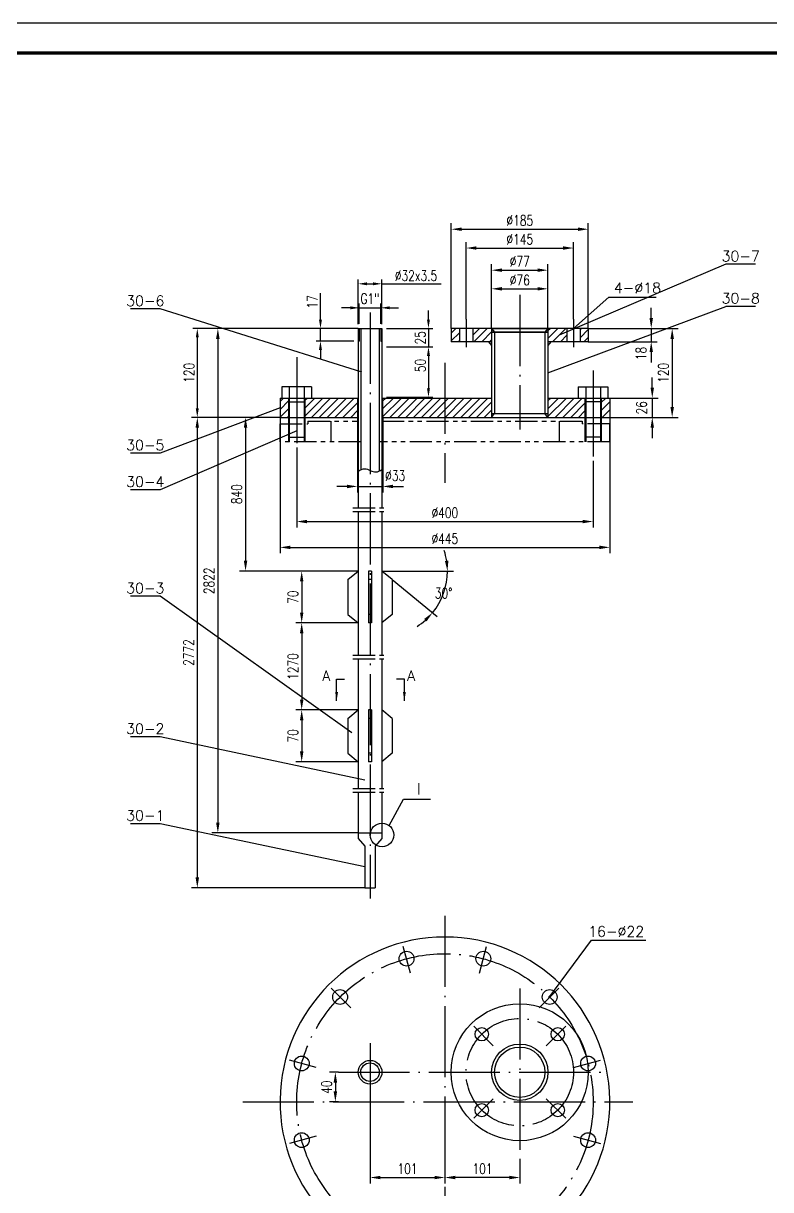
# Model space of a CAD drawing. Extents: x 1512 to 4800, y -77 to 764.
# Drawn here: x 2981.4 to 3233.5, y 123.8 to 517.5 of the extents above; entities that cross this region are included whole.
import ezdxf
from ezdxf.enums import TextEntityAlignment as Align

# ---------------------------------------------------------------- set-up
doc = ezdxf.new("R2010")
doc.units = 0
doc.header["$MEASUREMENT"] = 0
doc.linetypes.add('ACAD_ISO04W100', pattern=[30.5, 24, -3, 0.5, -3])
doc.linetypes.add('PHANTOMX2', pattern=[5, 2.5, -0.5, 0.5, -0.5, 0.5, -0.5])
doc.layers.get('0').update_dxf_attribs({"linetype": 'CONTINUOUS'})
doc.layers.get('DEFPOINTS').update_dxf_attribs({"linetype": 'CONTINUOUS'})
for name, color, linetype in [('1', 1, 'CONTINUOUS'), ('2', 2, 'ACAD_ISO04W100'), ('4', 6, 'PHANTOMX2')]:
    doc.layers.add(name, color=color, linetype=linetype)
doc.styles.add('ACANSTS', font='romans.shx', dxfattribs={"height": 1, "bigfont": 'gbcbig.shx'})
doc.styles.add('HZ5', font='romans.shx', dxfattribs={"width": 0.75, "bigfont": 'hz5.shx'})
doc.dimstyles.get("Standard").update_dxf_attribs({"dimtxt": 3.5, "dimasz": 3, "dimexe": 2, "dimexo": 0, "dimgap": 1, "dimtad": 1, "dimdec": 0, "dimlfac": 20, "dimzin": 0, "dimdsep": 46, "dimtxsty": 'HZ5', "dimcen": 1, "dimadec": 0, "dimazin": 0, "dimtfac": 1, "dimtdec": 0, "dimtmove": 2, "dimatfit": 3, "dimfxl": 0, "dimtolj": 1, "dimtzin": 0, "dimarcsym": 0})
doc.dimstyles.new('STANDARD$0', dxfattribs={"dimtxt": 3.5, "dimasz": 3.5, "dimexe": 2, "dimexo": 0, "dimgap": 1.2, "dimtad": 1, "dimdec": 4, "dimzin": 0, "dimdsep": 46, "dimtxsty": 'HZ5', "dimcen": 0.09, "dimadec": 0, "dimazin": 0, "dimtfac": 0.857143, "dimtdec": 4, "dimtofl": 0, "dimtmove": 2, "dimatfit": 3, "dimfxl": 0, "dimtolj": 1, "dimtzin": 0, "dimarcsym": 0})
doc.dimstyles.new('STANDARD$2', dxfattribs={"dimscale": 0, "dimtxt": 3.5, "dimasz": 3.5, "dimexe": 2, "dimexo": 0, "dimgap": 1.2, "dimtad": 1, "dimtih": 1, "dimtoh": 1, "dimdec": 4, "dimzin": 0, "dimdsep": 46, "dimtxsty": 'HZ5', "dimcen": 0, "dimadec": 4, "dimazin": 0, "dimtfac": 0.857143, "dimtdec": 4, "dimtofl": 0, "dimtmove": 2, "dimatfit": 3, "dimfxl": 0, "dimtolj": 1, "dimtzin": 0, "dimarcsym": 0})

# ---------------------------------------------------------------- blocks, each defined once
blk = doc.blocks.new('*D152')
at = {"color": 0, "linetype": 'ByBlock', "ltscale": 5}
for p, q in [((3067.98, 384.48), (3054.35, 384.48)), ((3056.35, 380.98), (3056.35, 336.09)), ((3094.36, 332.59), (3054.35, 332.59))]:
    blk.add_line(p, q, dxfattribs=at)
for points in [[(3055.77, 380.98), (3056.93, 380.98), (3056.35, 384.48)], [(3055.77, 336.09), (3056.93, 336.09), (3056.35, 332.59)]]:
    blk.add_solid(points, dxfattribs=at)
at = {"layer": 'DEFPOINTS', "color": 0, "linetype": 'ByBlock', "ltscale": 5}
for p in [(3067.98, 384.48), (3056.35, 332.59), (3094.36, 332.59)]:
    blk.add_point(p, dxfattribs=at)
at = {"color": 0, "linetype": 'ByBlock', "ltscale": 5, "insert": (3053.4, 358.54), "char_height": 3.5, "attachment_point": 5, "rotation": 90, "style": 'HZ5'}
blk.add_mtext('\\A1;840', dxfattribs=at)
blk = doc.blocks.new('*D335')
at = {"color": 0, "linetype": 'ByBlock', "ltscale": 5}
for p, q in [((3094.36, 414.48), (3045.01, 414.48)), ((3047.01, 410.98), (3047.01, 247.71)), ((3094.36, 244.21), (3045.01, 244.21))]:
    blk.add_line(p, q, dxfattribs=at)
for points in [[(3046.42, 410.98), (3047.59, 410.98), (3047.01, 414.48)], [(3046.42, 247.71), (3047.59, 247.71), (3047.01, 244.21)]]:
    blk.add_solid(points, dxfattribs=at)
at = {"layer": 'DEFPOINTS', "color": 0, "linetype": 'ByBlock', "ltscale": 5}
for p in [(3094.36, 414.48), (3047.01, 244.21), (3094.36, 244.21)]:
    blk.add_point(p, dxfattribs=at)
at = {"color": 0, "linetype": 'ByBlock', "ltscale": 5, "insert": (3044.06, 329.34), "char_height": 3.5, "attachment_point": 5, "rotation": 90, "style": 'HZ5'}
blk.add_mtext('\\A1;2822', dxfattribs=at)
blk = doc.blocks.new('*D334')
at = {"color": 0, "linetype": 'ByBlock', "ltscale": 5}
for p, q in [((3067.98, 384.48), (3038.08, 384.48)), ((3040.08, 380.98), (3040.08, 229.21)), ((3096.61, 225.71), (3038.08, 225.71))]:
    blk.add_line(p, q, dxfattribs=at)
for points in [[(3039.49, 380.98), (3040.66, 380.98), (3040.08, 384.48)], [(3039.49, 229.21), (3040.66, 229.21), (3040.08, 225.71)]]:
    blk.add_solid(points, dxfattribs=at)
at = {"layer": 'DEFPOINTS', "color": 0, "linetype": 'ByBlock', "ltscale": 5}
for p in [(3067.98, 384.48), (3040.08, 225.71), (3096.61, 225.71)]:
    blk.add_point(p, dxfattribs=at)
at = {"color": 0, "linetype": 'ByBlock', "ltscale": 5, "insert": (3037.13, 305.09), "char_height": 3.5, "attachment_point": 5, "rotation": 90, "style": 'HZ5'}
blk.add_mtext('\\A1;2772', dxfattribs=at)
blk = doc.blocks.new('*D67')
at = {"color": 0, "linetype": 'ByBlock', "ltscale": 5}
for p, q in [((3449.67, 384.48), (3449.67, 338.59)), ((3560.92, 384.48), (3560.92, 338.59)), ((3453.17, 340.59), (3557.42, 340.59))]:
    blk.add_line(p, q, dxfattribs=at)
for points in [[(3453.17, 341.18), (3453.17, 340.01), (3449.67, 340.59)], [(3557.42, 341.18), (3557.42, 340.01), (3560.92, 340.59)]]:
    blk.add_solid(points, dxfattribs=at)
at = {"layer": 'DEFPOINTS', "color": 0, "linetype": 'ByBlock', "ltscale": 5}
for p in [(3449.67, 384.48), (3560.92, 384.48), (3560.92, 340.59)]:
    blk.add_point(p, dxfattribs=at)
at = {"color": 0, "linetype": 'ByBlock', "ltscale": 5, "insert": (3505.29, 343.54), "char_height": 3.5, "attachment_point": 5, "style": 'HZ5'}
blk.add_mtext('\\A1;∅445', dxfattribs=at)
blk = doc.blocks.new('*D70')
at = {"color": 0, "linetype": 'ByBlock', "ltscale": 5}
for p, q in [((3469.35, 163.45), (3466.33, 163.45)), ((3468.33, 159.95), (3468.33, 156.95)), ((3469.35, 153.45), (3466.33, 153.45))]:
    blk.add_line(p, q, dxfattribs=at)
for points in [[(3467.75, 159.95), (3468.92, 159.95), (3468.33, 163.45)], [(3467.75, 156.95), (3468.92, 156.95), (3468.33, 153.45)]]:
    blk.add_solid(points, dxfattribs=at)
at = {"layer": 'DEFPOINTS', "color": 0, "linetype": 'ByBlock', "ltscale": 5}
for p in [(3469.35, 163.45), (3468.33, 153.45), (3469.35, 153.45)]:
    blk.add_point(p, dxfattribs=at)
at = {"color": 0, "linetype": 'ByBlock', "ltscale": 5, "insert": (3465.38, 158.45), "char_height": 3.5, "attachment_point": 5, "rotation": 90, "style": 'HZ5'}
blk.add_mtext('\\A1;40', dxfattribs=at)
blk = doc.blocks.new('*D71')
at = {"color": 0, "linetype": 'ByBlock', "ltscale": 5}
for p, q in [((3480.04, 155.61), (3480.04, 125.9)), ((3505.29, 144.3), (3505.29, 125.9)), ((3483.54, 127.9), (3501.79, 127.9))]:
    blk.add_line(p, q, dxfattribs=at)
for points in [[(3483.54, 128.48), (3483.54, 127.31), (3480.04, 127.9)], [(3501.79, 128.48), (3501.79, 127.31), (3505.29, 127.9)]]:
    blk.add_solid(points, dxfattribs=at)
at = {"layer": 'DEFPOINTS', "color": 0, "linetype": 'ByBlock', "ltscale": 5}
for p in [(3480.04, 155.61), (3505.29, 144.3), (3505.29, 127.9)]:
    blk.add_point(p, dxfattribs=at)
at = {"color": 0, "linetype": 'ByBlock', "ltscale": 5, "insert": (3492.67, 130.85), "char_height": 3.5, "attachment_point": 5, "style": 'HZ5'}
blk.add_mtext('\\A1;101', dxfattribs=at)
blk = doc.blocks.new('*D72')
at = {"color": 0, "linetype": 'ByBlock', "ltscale": 5}
for p, q in [((3505.29, 138.56), (3505.29, 125.9)), ((3530.54, 133.99), (3530.54, 125.9)), ((3527.04, 127.9), (3508.79, 127.9))]:
    blk.add_line(p, q, dxfattribs=at)
for points in [[(3508.79, 128.48), (3508.79, 127.31), (3505.29, 127.9)], [(3527.04, 128.48), (3527.04, 127.31), (3530.54, 127.9)]]:
    blk.add_solid(points, dxfattribs=at)
at = {"layer": 'DEFPOINTS', "color": 0, "linetype": 'ByBlock', "ltscale": 5}
for p in [(3505.29, 138.56), (3530.54, 133.99), (3505.29, 127.9)]:
    blk.add_point(p, dxfattribs=at)
at = {"color": 0, "linetype": 'ByBlock', "ltscale": 5, "insert": (3517.92, 130.85), "char_height": 3.5, "attachment_point": 5, "style": 'HZ5'}
blk.add_mtext('\\A1;101', dxfattribs=at)
blk = doc.blocks.new('*D151')
at = {"color": 0, "linetype": 'ByBlock', "ltscale": 5}
for p, q in [((3094.36, 332.59), (3073.29, 332.59)), ((3075.29, 329.09), (3075.29, 318.59)), ((3094.36, 315.09), (3073.29, 315.09))]:
    blk.add_line(p, q, dxfattribs=at)
for points in [[(3074.71, 329.09), (3075.88, 329.09), (3075.29, 332.59)], [(3074.71, 318.59), (3075.88, 318.59), (3075.29, 315.09)]]:
    blk.add_solid(points, dxfattribs=at)
at = {"layer": 'DEFPOINTS', "color": 0, "linetype": 'ByBlock', "ltscale": 5}
for p in [(3094.36, 332.59), (3075.29, 315.09), (3094.36, 315.09)]:
    blk.add_point(p, dxfattribs=at)
at = {"color": 0, "linetype": 'ByBlock', "ltscale": 5, "insert": (3072.34, 323.84), "char_height": 3.5, "attachment_point": 5, "rotation": 90, "style": 'HZ5'}
blk.add_mtext('\\A1;70', dxfattribs=at)
blk = doc.blocks.new('*D150')
at = {"color": 0, "linetype": 'ByBlock', "ltscale": 5}
for p, q in [((3094.36, 315.09), (3073.29, 315.09)), ((3075.29, 311.59), (3075.29, 289.22)), ((3094.36, 285.72), (3073.29, 285.72))]:
    blk.add_line(p, q, dxfattribs=at)
for points in [[(3074.71, 311.59), (3075.88, 311.59), (3075.29, 315.09)], [(3074.71, 289.22), (3075.88, 289.22), (3075.29, 285.72)]]:
    blk.add_solid(points, dxfattribs=at)
at = {"layer": 'DEFPOINTS', "color": 0, "linetype": 'ByBlock', "ltscale": 5}
for p in [(3094.36, 315.09), (3075.29, 285.72), (3094.36, 285.72)]:
    blk.add_point(p, dxfattribs=at)
at = {"color": 0, "linetype": 'ByBlock', "ltscale": 5, "insert": (3072.34, 300.41), "char_height": 3.5, "attachment_point": 5, "rotation": 90, "style": 'HZ5'}
blk.add_mtext('\\A1;1270', dxfattribs=at)
blk = doc.blocks.new('*D149')
at = {"color": 0, "linetype": 'ByBlock', "ltscale": 5}
for p, q in [((3094.36, 285.72), (3073.29, 285.72)), ((3075.29, 282.22), (3075.29, 271.72)), ((3094.36, 268.22), (3073.29, 268.22))]:
    blk.add_line(p, q, dxfattribs=at)
for points in [[(3074.71, 282.22), (3075.88, 282.22), (3075.29, 285.72)], [(3074.71, 271.72), (3075.88, 271.72), (3075.29, 268.22)]]:
    blk.add_solid(points, dxfattribs=at)
at = {"layer": 'DEFPOINTS', "color": 0, "linetype": 'ByBlock', "ltscale": 5}
for p in [(3094.36, 285.72), (3075.29, 268.22), (3094.36, 268.22)]:
    blk.add_point(p, dxfattribs=at)
at = {"color": 0, "linetype": 'ByBlock', "ltscale": 5, "insert": (3072.34, 276.97), "char_height": 3.5, "attachment_point": 5, "rotation": 90, "style": 'HZ5'}
blk.add_mtext('\\A1;70', dxfattribs=at)
blk = doc.blocks.new('*D153')
at = {"color": 0, "linetype": 'ByBlock', "ltscale": 5}
for p, q in [((3114.31, 332.59), (3126.47, 332.59)), ((3105.86, 329.71), (3120.99, 317.28))]:
    blk.add_line(p, q, dxfattribs=at)
for start, end in [(9.0771, 18.1541), (320.5993, 360), (302.4452, 311.5223)]:
    blk.add_arc((3102.36, 332.59), 22.12, start, end, dxfattribs=at)
for points in [[(3124.78, 336.12), (3123.61, 336.03), (3124.47, 332.59)], [(3116.6, 316.43), (3117.44, 315.63), (3119.45, 318.55)]]:
    blk.add_solid(points, dxfattribs=at)
at = {"layer": 'DEFPOINTS', "color": 0, "linetype": 'ByBlock', "ltscale": 5}
for p in [(3102.36, 332.59), (3102.36, 332.59), (3114.31, 332.59), (3105.86, 329.71), (3122.19, 322.8)]:
    blk.add_point(p, dxfattribs=at)
at = {"color": 0, "linetype": 'ByBlock', "ltscale": 5, "insert": (3123.18, 325.13), "char_height": 3.5, "attachment_point": 5, "style": 'HZ5'}
blk.add_mtext('\\A1;30°', dxfattribs=at)
blk = doc.blocks.new('*D58')
at = {"color": 0, "linetype": 'ByBlock', "ltscale": 5}
for p, q in [((3474.54, 414.48), (3420.26, 414.48)), ((3421.76, 411.48), (3421.76, 387.48)), ((3448.17, 384.48), (3420.26, 384.48))]:
    blk.add_line(p, q, dxfattribs=at)
for points in [[(3421.26, 411.48), (3422.26, 411.48), (3421.76, 414.48)], [(3421.26, 387.48), (3422.26, 387.48), (3421.76, 384.48)]]:
    blk.add_solid(points, dxfattribs=at)
at = {"layer": 'DEFPOINTS', "color": 0, "linetype": 'ByBlock', "ltscale": 5}
for p in [(3476.04, 414.48), (3421.76, 384.48), (3449.67, 384.48)]:
    blk.add_point(p, dxfattribs=at)
at = {"color": 0, "linetype": 'ByBlock', "ltscale": 5, "insert": (3419.01, 399.48), "char_height": 3.5, "attachment_point": 5, "rotation": 90, "style": 'HZ5'}
blk.add_mtext('\\A1;120', dxfattribs=at)
blk = doc.blocks.new('*D56')
at = {"color": 0, "linetype": 'ByBlock', "ltscale": 5}
for p, q in [((3064.73, 436.1), (3064.73, 444.97)), ((3075.96, 433.1), (3063.23, 433.1)), ((3064.73, 428.85), (3064.73, 433.1)), ((3075.96, 428.85), (3063.23, 428.85)), ((3064.73, 425.85), (3064.73, 422.85))]:
    blk.add_line(p, q, dxfattribs=at)
for points in [[(3064.23, 436.1), (3065.23, 436.1), (3064.73, 433.1)], [(3064.23, 425.85), (3065.23, 425.85), (3064.73, 428.85)]]:
    blk.add_solid(points, dxfattribs=at)
at = {"layer": 'DEFPOINTS', "color": 0, "linetype": 'ByBlock', "ltscale": 5}
for p in [(3077.46, 433.1), (3064.73, 428.85), (3077.46, 428.85)]:
    blk.add_point(p, dxfattribs=at)
at = {"color": 0, "linetype": 'ByBlock', "ltscale": 5, "insert": (3061.98, 442.03), "char_height": 3.5, "attachment_point": 5, "rotation": 90, "style": 'HZ5'}
blk.add_mtext('\\A1;17', dxfattribs=at)
blk = doc.blocks.new('*D57')
at = {"color": 0, "linetype": 'ByBlock', "ltscale": 5}
for p, q in [((3077.84, 434.6), (3077.84, 441.56)), ((3085.09, 434.6), (3085.09, 441.56)), ((3074.84, 440.06), (3071.84, 440.06)), ((3077.84, 440.06), (3085.09, 440.06)), ((3088.09, 440.06), (3091.09, 440.06))]:
    blk.add_line(p, q, dxfattribs=at)
for points in [[(3074.84, 440.56), (3074.84, 439.56), (3077.84, 440.06)], [(3088.09, 440.56), (3088.09, 439.56), (3085.09, 440.06)]]:
    blk.add_solid(points, dxfattribs=at)
at = {"layer": 'DEFPOINTS', "color": 0, "linetype": 'ByBlock', "ltscale": 5}
for p in [(3085.09, 440.06), (3077.84, 433.1), (3085.09, 433.1)]:
    blk.add_point(p, dxfattribs=at)
at = {"color": 0, "linetype": 'ByBlock', "ltscale": 5, "insert": (3081.46, 443.15), "char_height": 3.5, "attachment_point": 5, "style": 'HZ5'}
blk.add_mtext('\\A1;G1"', dxfattribs=at)
blk = doc.blocks.new('*D154')
at = {"color": 0, "linetype": 'ByBlock', "ltscale": 5}
for p, q in [((3094.11, 384.48), (3094.11, 359.16)), ((3102.61, 384.48), (3102.61, 359.16)), ((3090.61, 361.16), (3087.11, 361.16)), ((3094.11, 361.16), (3102.61, 361.16)), ((3106.11, 361.16), (3109.61, 361.16))]:
    blk.add_line(p, q, dxfattribs=at)
for points in [[(3090.61, 361.74), (3090.61, 360.57), (3094.11, 361.16)], [(3106.11, 361.74), (3106.11, 360.57), (3102.61, 361.16)]]:
    blk.add_solid(points, dxfattribs=at)
at = {"layer": 'DEFPOINTS', "color": 0, "linetype": 'ByBlock', "ltscale": 5}
for p in [(3094.11, 384.48), (3102.61, 384.48), (3102.61, 361.16)]:
    blk.add_point(p, dxfattribs=at)
at = {"color": 0, "linetype": 'ByBlock', "ltscale": 5, "insert": (3106.81, 364.79), "char_height": 3.5, "attachment_point": 5, "style": 'HZ5'}
blk.add_mtext('\\A1;∅33', dxfattribs=at)
blk = doc.blocks.new('*D68')
at = {"color": 0, "linetype": 'ByBlock', "ltscale": 5}
for p, q in [((3455.29, 365.28), (3455.29, 347.31)), ((3555.29, 365.28), (3555.29, 347.31)), ((3458.79, 349.31), (3551.79, 349.31))]:
    blk.add_line(p, q, dxfattribs=at)
for points in [[(3458.79, 349.89), (3458.79, 348.72), (3455.29, 349.31)], [(3551.79, 349.89), (3551.79, 348.72), (3555.29, 349.31)]]:
    blk.add_solid(points, dxfattribs=at)
at = {"layer": 'DEFPOINTS', "color": 0, "linetype": 'ByBlock', "ltscale": 5}
for p in [(3455.29, 365.28), (3555.29, 365.28), (3555.29, 349.31)]:
    blk.add_point(p, dxfattribs=at)
at = {"color": 0, "linetype": 'ByBlock', "ltscale": 5, "insert": (3505.29, 352.26), "char_height": 3.5, "attachment_point": 5, "style": 'HZ5'}
blk.add_mtext('\\A1;∅400', dxfattribs=at)
blk = doc.blocks.new('*D60')
at = {"color": 0, "linetype": 'ByBlock', "ltscale": 5}
for p, q in [((3101.16, 436.1), (3101.16, 439.1)), ((3086.96, 433.1), (3102.66, 433.1)), ((3101.16, 433.1), (3101.16, 426.85)), ((3086.96, 426.85), (3102.66, 426.85)), ((3101.16, 423.85), (3101.16, 420.85))]:
    blk.add_line(p, q, dxfattribs=at)
for points in [[(3100.66, 436.1), (3101.66, 436.1), (3101.16, 433.1)], [(3100.66, 423.85), (3101.66, 423.85), (3101.16, 426.85)]]:
    blk.add_solid(points, dxfattribs=at)
at = {"layer": 'DEFPOINTS', "color": 0, "linetype": 'ByBlock', "ltscale": 5}
for p in [(3085.46, 433.1), (3085.46, 426.85), (3101.16, 426.85)]:
    blk.add_point(p, dxfattribs=at)
at = {"color": 0, "linetype": 'ByBlock', "ltscale": 5, "insert": (3098.41, 429.97), "char_height": 3.5, "attachment_point": 5, "rotation": 90, "style": 'HZ5'}
blk.add_mtext('\\A1;25', dxfattribs=at)
blk = doc.blocks.new('*D61')
at = {"color": 0, "linetype": 'ByBlock', "ltscale": 5}
for p, q in [((3553.67, 414.48), (3583.96, 414.48)), ((3581.96, 410.98), (3581.96, 387.98)), ((3560.92, 384.48), (3583.96, 384.48))]:
    blk.add_line(p, q, dxfattribs=at)
for points in [[(3581.38, 410.98), (3582.55, 410.98), (3581.96, 414.48)], [(3581.38, 387.98), (3582.55, 387.98), (3581.96, 384.48)]]:
    blk.add_solid(points, dxfattribs=at)
at = {"layer": 'DEFPOINTS', "color": 0, "linetype": 'ByBlock', "ltscale": 5}
for p in [(3553.67, 414.48), (3560.92, 384.48), (3581.96, 384.48)]:
    blk.add_point(p, dxfattribs=at)
at = {"color": 0, "linetype": 'ByBlock', "ltscale": 5, "insert": (3579.01, 399.48), "char_height": 3.5, "attachment_point": 5, "rotation": 90, "style": 'HZ5'}
blk.add_mtext('\\A1;120', dxfattribs=at)
blk = doc.blocks.new('*D66')
at = {"color": 0, "linetype": 'ByBlock', "ltscale": 5}
for p, q in [((3574.89, 417.98), (3574.89, 421.48)), ((3553.67, 414.48), (3576.89, 414.48)), ((3574.89, 414.48), (3574.89, 409.98)), ((3553.67, 409.98), (3576.89, 409.98)), ((3574.89, 406.48), (3574.89, 402.98))]:
    blk.add_line(p, q, dxfattribs=at)
for points in [[(3574.31, 417.98), (3575.48, 417.98), (3574.89, 414.48)], [(3574.31, 406.48), (3575.48, 406.48), (3574.89, 409.98)]]:
    blk.add_solid(points, dxfattribs=at)
at = {"layer": 'DEFPOINTS', "color": 0, "linetype": 'ByBlock', "ltscale": 5}
for p in [(3553.67, 414.48), (3553.67, 409.98), (3574.89, 409.98)]:
    blk.add_point(p, dxfattribs=at)
at = {"color": 0, "linetype": 'ByBlock', "ltscale": 5, "insert": (3571.47, 406.06), "char_height": 3.5, "attachment_point": 5, "rotation": 90, "style": 'HZ5'}
blk.add_mtext('\\A1;18', dxfattribs=at)
blk = doc.blocks.new('*D155')
at = {"color": 0, "linetype": 'ByBlock', "ltscale": 5}
for p, q in [((3103.86, 408.23), (3119.56, 408.23)), ((3118.06, 405.23), (3118.06, 394.24)), ((3103.86, 391.24), (3119.56, 391.24))]:
    blk.add_line(p, q, dxfattribs=at)
for points in [[(3117.56, 405.23), (3118.56, 405.23), (3118.06, 408.23)], [(3117.56, 394.24), (3118.56, 394.24), (3118.06, 391.24)]]:
    blk.add_solid(points, dxfattribs=at)
at = {"layer": 'DEFPOINTS', "color": 0, "linetype": 'ByBlock', "ltscale": 5}
for p in [(3102.36, 408.23), (3102.36, 391.24), (3118.06, 391.24)]:
    blk.add_point(p, dxfattribs=at)
at = {"color": 0, "linetype": 'ByBlock', "ltscale": 5, "insert": (3115.31, 401.99), "char_height": 3.5, "attachment_point": 5, "rotation": 90, "style": 'HZ5'}
blk.add_mtext('\\A1;50', dxfattribs=at)
blk = doc.blocks.new('*D69')
at = {"color": 0, "linetype": 'ByBlock', "ltscale": 5}
for p, q in [((3575.25, 394.48), (3575.25, 397.98)), ((3560.92, 390.98), (3577.25, 390.98)), ((3575.25, 390.98), (3575.25, 384.48)), ((3560.92, 384.48), (3577.25, 384.48)), ((3575.25, 380.98), (3575.25, 377.48))]:
    blk.add_line(p, q, dxfattribs=at)
for points in [[(3574.67, 394.48), (3575.83, 394.48), (3575.25, 390.98)], [(3574.67, 380.98), (3575.83, 380.98), (3575.25, 384.48)]]:
    blk.add_solid(points, dxfattribs=at)
at = {"layer": 'DEFPOINTS', "color": 0, "linetype": 'ByBlock', "ltscale": 5}
for p in [(3560.92, 390.98), (3560.92, 384.48), (3575.25, 384.48)]:
    blk.add_point(p, dxfattribs=at)
at = {"color": 0, "linetype": 'ByBlock', "ltscale": 5, "insert": (3571.63, 387.73), "char_height": 3.5, "attachment_point": 5, "rotation": 90, "style": 'HZ5'}
blk.add_mtext('\\A1;26', dxfattribs=at)
blk = doc.blocks.new('*D64')
at = {"color": 0, "linetype": 'ByBlock', "ltscale": 5}
for p, q in [((3512.42, 417.57), (3512.42, 443.63)), ((3515.92, 441.63), (3545.17, 441.63)), ((3548.67, 417.57), (3548.67, 443.63))]:
    blk.add_line(p, q, dxfattribs=at)
for points in [[(3515.92, 442.21), (3515.92, 441.05), (3512.42, 441.63)], [(3545.17, 442.21), (3545.17, 441.05), (3548.67, 441.63)]]:
    blk.add_solid(points, dxfattribs=at)
at = {"layer": 'DEFPOINTS', "color": 0, "linetype": 'ByBlock', "ltscale": 5}
for p in [(3548.67, 441.63), (3512.42, 417.57), (3548.67, 417.57)]:
    blk.add_point(p, dxfattribs=at)
at = {"color": 0, "linetype": 'ByBlock', "ltscale": 5, "insert": (3530.54, 444.58), "char_height": 3.5, "attachment_point": 5, "style": 'HZ5'}
blk.add_mtext('\\A1;∅145', dxfattribs=at)
blk = doc.blocks.new('*D65')
at = {"color": 0, "linetype": 'ByBlock', "ltscale": 5}
for p, q in [((3507.42, 414.48), (3507.42, 449.98)), ((3553.67, 414.48), (3553.67, 449.98)), ((3510.92, 447.98), (3550.17, 447.98))]:
    blk.add_line(p, q, dxfattribs=at)
for points in [[(3510.92, 448.56), (3510.92, 447.4), (3507.42, 447.98)], [(3550.17, 448.56), (3550.17, 447.4), (3553.67, 447.98)]]:
    blk.add_solid(points, dxfattribs=at)
at = {"layer": 'DEFPOINTS', "color": 0, "linetype": 'ByBlock', "ltscale": 5}
for p in [(3553.67, 447.98), (3507.42, 414.48), (3553.67, 414.48)]:
    blk.add_point(p, dxfattribs=at)
at = {"color": 0, "linetype": 'ByBlock', "ltscale": 5, "insert": (3530.54, 450.93), "char_height": 3.5, "attachment_point": 5, "style": 'HZ5'}
blk.add_mtext('\\A1;∅185', dxfattribs=at)
blk = doc.blocks.new('*D59')
at = {"color": 0, "linetype": 'ByBlock', "ltscale": 5}
for p, q in [((3476.04, 415.98), (3476.04, 431.05)), ((3479.04, 429.55), (3481.04, 429.55)), ((3484.04, 415.98), (3484.04, 431.05)), ((3484.04, 429.55), (3504.04, 429.55))]:
    blk.add_line(p, q, dxfattribs=at)
for points in [[(3479.04, 430.05), (3479.04, 429.05), (3476.04, 429.55)], [(3481.04, 430.05), (3481.04, 429.05), (3484.04, 429.55)]]:
    blk.add_solid(points, dxfattribs=at)
at = {"layer": 'DEFPOINTS', "color": 0, "linetype": 'ByBlock', "ltscale": 5}
for p in [(3484.04, 429.55), (3476.04, 414.48), (3484.04, 414.48)]:
    blk.add_point(p, dxfattribs=at)
at = {"color": 0, "linetype": 'ByBlock', "ltscale": 5, "insert": (3495.54, 432.3), "char_height": 3.5, "attachment_point": 5, "style": 'HZ5'}
blk.add_mtext('\\A1;∅32x3.5', dxfattribs=at)
blk = doc.blocks.new('*D62')
at = {"color": 0, "linetype": 'ByBlock', "ltscale": 5}
for p, q in [((3521.04, 414.48), (3521.04, 429.87)), ((3540.04, 414.48), (3540.04, 429.87)), ((3524.54, 427.87), (3536.54, 427.87))]:
    blk.add_line(p, q, dxfattribs=at)
for points in [[(3524.54, 428.45), (3524.54, 427.28), (3521.04, 427.87)], [(3536.54, 428.45), (3536.54, 427.28), (3540.04, 427.87)]]:
    blk.add_solid(points, dxfattribs=at)
at = {"layer": 'DEFPOINTS', "color": 0, "linetype": 'ByBlock', "ltscale": 5}
for p in [(3540.04, 427.87), (3521.04, 414.48), (3540.04, 414.48)]:
    blk.add_point(p, dxfattribs=at)
at = {"color": 0, "linetype": 'ByBlock', "ltscale": 5, "insert": (3530.54, 430.82), "char_height": 3.5, "attachment_point": 5, "style": 'HZ5'}
blk.add_mtext('\\A1;∅76', dxfattribs=at)
blk = doc.blocks.new('*D63')
at = {"color": 0, "linetype": 'ByBlock', "ltscale": 5}
for p, q in [((3521.04, 414.48), (3521.04, 436.15)), ((3524.54, 434.15), (3536.54, 434.15)), ((3540.04, 414.48), (3540.04, 436.15))]:
    blk.add_line(p, q, dxfattribs=at)
for points in [[(3524.54, 434.74), (3524.54, 433.57), (3521.04, 434.15)], [(3536.54, 434.74), (3536.54, 433.57), (3540.04, 434.15)]]:
    blk.add_solid(points, dxfattribs=at)
at = {"layer": 'DEFPOINTS', "color": 0, "linetype": 'ByBlock', "ltscale": 5}
for p in [(3540.04, 434.15), (3521.04, 414.48), (3540.04, 414.48)]:
    blk.add_point(p, dxfattribs=at)
at = {"color": 0, "linetype": 'ByBlock', "ltscale": 5, "insert": (3530.54, 437.1), "char_height": 3.5, "attachment_point": 5, "style": 'HZ5'}
blk.add_mtext('\\A1;∅77', dxfattribs=at)

msp = doc.modelspace()

# ---------------------------------------------------------------- hatches: boundary and pattern name
at = {"ltscale": 5}
h = msp.add_hatch(dxfattribs=at)
h.set_pattern_fill('ANSI31', color=256, scale=15, style=0)
h.set_pattern_definition([(45, (-381.6875, 0), (-1.3258252, 1.3258252), [])])
h.paths.add_polyline_path([(3128.481514, 414.4841757), (3125.731514, 414.4841757), (3125.731514, 409.9841757), (3128.481514, 409.9841757)])
h.paths.add_polyline_path([(3139.356514, 409.9841757), (3139.356514, 414.4841757), (3132.981514, 414.4841757), (3132.981514, 409.9841757)])
h.paths.add_polyline_path([(3158.356514, 414.4841757), (3158.356514, 409.9841757), (3164.731514, 409.9841757), (3164.731514, 414.4841757)])
h.paths.add_polyline_path([(3169.231514, 409.9841757), (3171.981514, 409.9841757), (3171.981514, 414.4841757), (3169.231514, 414.4841757)])
h = msp.add_hatch(dxfattribs=at)
h.set_pattern_fill('ANSI31', color=256, scale=15, style=0)
h.paths.add_polyline_path([(3070.856514, 390.9841757), (3067.981514, 390.9841757), (3067.981514, 384.4841757), (3070.856514, 384.4841757)])
h.paths.add_polyline_path([(3076.356514, 390.9841757), (3076.356514, 384.4841757), (3094.106514, 384.4841757), (3094.106514, 390.9841757)])
h.paths.add_polyline_path([(3102.6064277, 390.9841757), (3102.6064277, 384.4841757), (3123.606514, 384.4841757), (3123.606514, 390.9841757)])
h.paths.add_polyline_path([(3139.356514, 384.4841757), (3139.356514, 390.9841757), (3123.606514, 390.9841757), (3123.606514, 384.4841757)])
h.paths.add_polyline_path([(3170.856514, 384.4841757), (3170.856514, 390.9841757), (3158.356514, 390.9841757), (3158.356514, 384.4841757)])
h.paths.add_polyline_path([(3176.356514, 384.4841757), (3179.231514, 384.4841757), (3179.231514, 390.9841757), (3176.356514, 390.9841757)])
at = {"layer": '1'}
h = msp.add_hatch(color=256, dxfattribs=at)
h.paths.add_polyline_path([(3140.356514, 413.2341757), (3139.356514, 414.4841757), (3139.356514, 413.2341757)])
h.paths.add_polyline_path([(3158.356514, 413.2341757), (3158.356514, 414.4841757), (3157.356514, 413.2341757)])
h = msp.add_hatch(color=256, dxfattribs=at)
h.paths.add_polyline_path([(3139.356514, 408.7341757), (3139.356514, 409.9841757), (3138.356514, 409.9841757)])
h.paths.add_polyline_path([(3159.356514, 409.9841757), (3158.356514, 409.9841757), (3158.356514, 408.7341757)])
h = msp.add_hatch(color=256, dxfattribs=at)
h.paths.add_polyline_path([(3139.356514, 385.7341757), (3139.356514, 384.4841757), (3140.356514, 385.7341757)])
h.paths.add_polyline_path([(3158.356514, 384.4841757), (3158.356514, 385.7341757), (3157.356514, 385.7341757)])

# ---------------------------------------------------------------- linework, layer by layer
for p, q in [((3788.2763814, 517.4732907), (2947.2763814, 517.4732907)), ((3228.3918332, 436.1309189), (3218.3918332, 436.1309189)), ((3228.3918332, 421.9200051), (3218.3918332, 421.9200051)), ((3027.5161687, 421.0575824), (3017.5161687, 421.0575824)), ((3070.856514, 390.9841757), (3070.856514, 384.4841757)), ((3076.356514, 390.9841757), (3076.356514, 384.4841757)), ((3170.856514, 390.9841757), (3170.856514, 384.4841757)), ((3176.356514, 390.9841757), (3176.356514, 384.4841757)), ((3070.856514, 377.790156), (3070.856514, 376.2341757)), ((3076.356514, 377.790156), (3076.356514, 376.2341757)), ((3170.856514, 377.790156), (3170.856514, 376.2341757)), ((3176.356514, 377.790156), (3176.356514, 376.2341757)), ((3027.5161687, 372.3743184), (3017.5161687, 372.3743184)), ((3027.5161687, 360.0152516), (3017.5161687, 360.0152516)), ((3027.5161687, 324.0760016), (3017.5161687, 324.0760016)), ((3027.5161687, 276.6412616), (3017.5161687, 276.6412616)), ((3027.5161687, 247.3312426), (3017.5161687, 247.3312426))]:
    msp.add_line(p, q)
at = {"ltscale": 5}
for p, q in [((3218.3918332, 436.1309189), (3162.1457959, 412.2341757)), ((3158.356514, 399.4841757), (3218.3918332, 421.9200051)), ((3166.981514, 414.4841757), (3178.8600904, 425.0748349)), ((3178.8600904, 425.0748349), (3194.8986589, 425.0748349)), ((3095.606514, 399.7341757), (3027.5161687, 421.0575824)), ((3094.731514, 414.4841757), (3094.731514, 410.2341757)), ((3101.981514, 414.4841757), (3101.981514, 410.2341757)), ((3067.981514, 387.7341757), (3027.5161687, 372.3743184)), ((3071.106514, 384.4841757), (3071.106514, 382.2341757)), ((3076.106514, 384.4841757), (3076.106514, 382.2341757)), ((3171.106514, 384.4841757), (3171.106514, 382.2341757)), ((3176.106514, 384.4841757), (3176.106514, 382.2341757)), ((3073.606514, 379.9481253), (3027.5161687, 360.0152516)), ((3071.106514, 377.790156), (3071.106514, 376.2341757)), ((3076.106514, 377.790156), (3076.106514, 376.2341757)), ((3171.106514, 377.790156), (3171.106514, 376.2341757)), ((3176.106514, 377.790156), (3176.106514, 376.2341757)), ((3102.356514, 332.587732), (3114.3088516, 332.587732)), ((3092.1863153, 277.9751222), (3027.5161687, 324.0760016)), ((3096.606514, 262.0448265), (3027.5161687, 276.6412616)), ((3104.7538053, 246.7205321), (3109.5912799, 255.5712647)), ((3109.5912799, 255.5712647), (3118.762438, 255.5712647)), ((3096.606514, 232.7348075), (3027.5161687, 247.3312426)), ((3111.9839144, 196.8271304), (3109.5579198, 205.8810652)), ((3135.2291136, 196.8271304), (3137.6551082, 205.8810652)), ((3158.6740169, 188.5185009), (3173.0385051, 208.0087583)), ((3173.0385051, 208.0087583), (3191.3451151, 208.0087583)), ((3091.8529813, 185.2045307), (3085.2250409, 191.8324711)), ((3155.3600467, 185.2045307), (3161.9879871, 191.8324711)), ((3139.9181626, 172.3893494), (3133.3539853, 178.9535267)), ((3157.7948654, 172.3893494), (3164.3590427, 178.9535267)), ((3080.2303816, 165.0735976), (3071.1764468, 167.4995922)), ((3166.9826464, 165.0735976), (3176.0365812, 167.4995922)), ((3139.9181626, 154.5126466), (3133.3539853, 147.9484693)), ((3157.7948654, 154.5126466), (3164.3590427, 147.9484693)), ((3080.2303816, 141.8283983), (3071.1764468, 139.4024038)), ((3166.9826464, 141.8283983), (3176.0365812, 139.4024038))]:
    msp.add_line(p, q, dxfattribs=at)
msp.add_circle((3102.3853785, 243.5156293), 3.985078, dxfattribs=at)
msp.add_spline([(3094.356514, 366.3510605), (3096.5243889, 367.1421654), (3100.3386635, 366.0426971), (3102.3563041, 366.8856209)], degree=3, dxfattribs=at)
at = {"layer": '1'}
for p, q in [((3094.356514, 414.4841757), (3094.356514, 408.2341757)), ((3094.356514, 414.4841757), (3102.356514, 414.4841757)), ((3095.231514, 414.4841757), (3095.231514, 366.805836)), ((3101.481514, 414.4841757), (3101.481514, 366.3860494)), ((3102.356514, 414.4841757), (3102.356514, 408.2341757)), ((3171.981514, 414.4841757), (3125.731514, 414.4841757)), ((3125.731514, 414.4841757), (3125.731514, 409.9841757)), ((3128.481514, 414.4841757), (3128.481514, 409.9841757)), ((3132.981514, 414.4841757), (3132.981514, 409.9841757)), ((3139.356514, 414.4841757), (3139.356514, 384.4841757)), ((3139.356514, 414.4841757), (3158.356514, 414.4841757)), ((3139.356514, 414.4841757), (3140.356514, 413.2341757)), ((3158.356514, 414.4841757), (3157.356514, 413.2341757)), ((3158.356514, 414.4841757), (3158.356514, 384.4841757)), ((3164.731514, 414.4841757), (3164.731514, 409.9841757)), ((3169.231514, 414.4841757), (3169.231514, 409.9841757)), ((3171.981514, 414.4841757), (3171.981514, 409.9841757)), ((3094.356514, 410.2341757), (3094.731514, 410.2341757)), ((3101.981514, 410.2341757), (3102.356514, 410.2341757)), ((3139.356514, 409.9841757), (3125.731514, 409.9841757)), ((3138.356514, 409.9841757), (3139.356514, 408.7341757)), ((3139.356514, 413.2341757), (3158.356514, 413.2341757)), ((3158.356514, 413.2341757), (3139.356514, 413.2341757)), ((3140.356514, 413.2341757), (3140.356514, 385.7341757)), ((3157.356514, 413.2341757), (3157.356514, 385.7341757)), ((3159.356514, 409.9841757), (3158.356514, 408.7341757)), ((3171.981514, 409.9841757), (3158.356514, 409.9841757)), ((3094.356514, 408.2341757), (3094.356514, 353.9691301)), ((3102.356514, 408.2341757), (3102.3562385, 353.9691301)), ((3068.606514, 394.7341757), (3068.606514, 390.9841757)), ((3078.606514, 394.7341757), (3068.606514, 394.7341757)), ((3071.106514, 394.7341757), (3071.106514, 384.4841757)), ((3076.106514, 394.7341757), (3076.106514, 384.4841757)), ((3078.606514, 394.7341757), (3078.606514, 390.9841757)), ((3168.606514, 394.7341757), (3178.606514, 394.7341757)), ((3168.606514, 394.7341757), (3168.606514, 390.9841757)), ((3171.106514, 394.7341757), (3171.106514, 384.4841757)), ((3176.106514, 394.7341757), (3176.106514, 384.4841757)), ((3178.606514, 394.7341757), (3178.606514, 390.9841757)), ((3067.981514, 390.9841757), (3094.356514, 390.9841757)), ((3067.981514, 390.9841757), (3067.981514, 384.4841757)), ((3094.106514, 390.9841757), (3094.106514, 384.4841757)), ((3102.3564277, 390.9841757), (3139.356514, 390.9841757)), ((3102.6064277, 390.9841757), (3102.6064277, 384.4841757)), ((3158.356514, 390.9841757), (3179.231514, 390.9841757)), ((3179.231514, 390.9841757), (3179.231514, 384.4841757)), ((3070.856514, 389.7341757), (3076.356514, 389.7341757)), ((3176.356514, 389.7341757), (3170.856514, 389.7341757)), ((3067.981514, 384.4841757), (3094.356514, 384.4841757)), ((3070.856514, 384.4841757), (3070.856514, 377.790156)), ((3071.106514, 382.2341757), (3071.106514, 377.790156)), ((3076.106514, 382.2341757), (3076.106514, 377.790156)), ((3076.356514, 384.4841757), (3076.356514, 377.790156)), ((3102.3564277, 384.4841757), (3179.231514, 384.4841757)), ((3139.356514, 385.7341757), (3158.356514, 385.7341757)), ((3139.356514, 384.4841757), (3140.356514, 385.7341757)), ((3158.356514, 384.4841757), (3157.356514, 385.7341757)), ((3170.856514, 384.4841757), (3170.856514, 377.790156)), ((3171.106514, 382.2341757), (3171.106514, 377.790156)), ((3176.106514, 382.2341757), (3176.106514, 377.790156)), ((3176.356514, 384.4841757), (3176.356514, 377.790156)), ((3070.856514, 377.790156), (3076.356514, 377.790156)), ((3176.356514, 377.790156), (3170.856514, 377.790156)), ((3094.356514, 352.7191301), (3094.356514, 304.2347322)), ((3102.356514, 352.7191301), (3102.356514, 304.2347322)), ((3090.856514, 329.712732), (3094.356514, 332.587732)), ((3097.856514, 332.587732), (3097.856514, 315.087732)), ((3098.856514, 332.587732), (3097.856514, 332.587732)), ((3098.856514, 332.587732), (3098.856514, 315.087732)), ((3105.856514, 329.712732), (3102.356514, 332.587732)), ((3090.856514, 329.712732), (3090.856514, 317.962732)), ((3098.856514, 329.712732), (3097.856514, 329.712732)), ((3105.856514, 329.712732), (3105.856514, 317.962732)), ((3090.856514, 317.962732), (3094.356514, 315.087732)), ((3098.856514, 317.962732), (3097.856514, 317.962732)), ((3098.856514, 315.087732), (3097.856514, 315.087732)), ((3105.856514, 317.962732), (3102.356514, 315.087732)), ((3094.356514, 302.9847322), (3094.356514, 259.1648137)), ((3102.356514, 302.9847322), (3102.356514, 259.1648137)), ((3090.856514, 282.848651), (3094.356514, 285.723651)), ((3097.856514, 285.723651), (3097.856514, 268.223651)), ((3098.856514, 285.723651), (3097.856514, 285.723651)), ((3098.856514, 285.723651), (3098.856514, 268.223651)), ((3105.856514, 282.848651), (3102.356514, 285.723651)), ((3090.856514, 282.848651), (3090.856514, 271.098651)), ((3098.856514, 282.848651), (3097.856514, 282.848651)), ((3105.856514, 282.848651), (3105.856514, 271.098651)), ((3090.856514, 271.098651), (3094.356514, 268.223651)), ((3098.856514, 271.098651), (3097.856514, 271.098651)), ((3098.856514, 268.223651), (3097.856514, 268.223651)), ((3105.856514, 271.098651), (3102.356514, 268.223651)), ((3094.356514, 257.9148137), (3094.356514, 242.3306409)), ((3102.356514, 257.9148137), (3102.356514, 242.3306409)), ((3094.356514, 244.2056409), (3102.356514, 244.2056409)), ((3094.356514, 242.3306409), (3096.606514, 239.7639742)), ((3102.356514, 242.3306409), (3100.106514, 239.7639742)), ((3096.606514, 239.7639742), (3096.606514, 225.7056409)), ((3100.106514, 239.7639742), (3100.106514, 225.7056409)), ((3096.606514, 225.7056409), (3100.106514, 225.7056409))]:
    msp.add_line(p, q, dxfattribs=at)
at = {"layer": '1', "const_width": 1.2}
msp.add_lwpolyline([(2972.2763814, -66.5267093), (3778.2763814, -66.5267093), (3778.2763814, 507.4732907), (2972.2763814, 507.4732907)], close=True, dxfattribs=at)
at = {"layer": '1'}
for centre, radius in [((3110.6655617, 201.7472893), 2.5), ((3136.5474663, 201.7472893), 2.5), ((3088.2511749, 188.806337), 2.5), ((3158.9618531, 188.806337), 2.5), ((3148.856514, 163.450998), 23.125), ((3136.0402036, 176.2673084), 2.25), ((3161.6728244, 176.2673084), 2.25), ((3148.856514, 163.450998), 9.5), ((3148.856514, 163.450998), 8.5), ((3075.3102227, 166.3919502), 2.5), ((3098.356514, 163.450998), 4), ((3098.356514, 163.450998), 3.125), ((3171.9028053, 166.3919502), 2.5), ((3136.0402036, 150.6346876), 2.25), ((3161.6728244, 150.6346876), 2.25), ((3075.3102227, 140.5100457), 2.5), ((3171.9028053, 140.5100457), 2.5)]:
    msp.add_circle(centre, radius, dxfattribs=at)
msp.add_arc((3123.606514, 153.450998), 55.625, 271.287653997, 268.712346003, dxfattribs=at)
at = {"layer": '2'}
for p, q in [((3148.856514, 425.8027287), (3148.856514, 380.3697247)), ((3098.356514, 419.8418937), (3098.356514, 222.0235066)), ((3130.731514, 417.5736355), (3130.731514, 408.1389402)), ((3166.981514, 417.5736355), (3166.981514, 408.1389402)), ((3073.606514, 404.7654867), (3073.606514, 365.2818315)), ((3123.606514, 402.865919), (3123.606514, 362.4321436)), ((3073.606514, 399.8034785), (3073.606514, 367.5161813)), ((3173.606514, 400.2654867), (3173.606514, 365.2818315)), ((3173.606514, 395.3034785), (3173.606514, 367.5161813)), ((3123.606514, 216.2681956), (3123.606514, 88.7408707)), ((3148.856514, 191.7002544), (3148.856514, 133.9861979)), ((3098.356514, 173.2686995), (3098.356514, 155.6065657)), ((3087.6656837, 163.450998), (3176.6147522, 163.450998)), ((3055.39871, 153.450998), (3187.0207136, 153.450998))]:
    msp.add_line(p, q, dxfattribs=at)
for centre, radius in [((3123.606514, 153.450998), 50), ((3148.856514, 163.450998), 18.125)]:
    msp.add_circle(centre, radius, dxfattribs=at)
at = {"layer": '4', "ltscale": 3}
for p, q in [((3067.981514, 376.2341757), (3067.981514, 382.2341757)), ((3067.981514, 382.2341757), (3077.356514, 382.2341757)), ((3077.356514, 383.2341757), (3094.356514, 383.2341757)), ((3077.356514, 383.2341757), (3077.356514, 382.2341757)), ((3085.106514, 383.2341757), (3085.106514, 376.2341757)), ((3102.3564277, 383.2341757), (3169.856514, 383.2341757)), ((3162.106514, 383.2341757), (3162.106514, 376.2341757)), ((3169.856514, 383.2341757), (3169.856514, 382.2341757)), ((3179.231514, 382.2341757), (3169.856514, 382.2341757)), ((3179.231514, 376.2341757), (3179.231514, 382.2341757)), ((3095.231514, 376.2341757), (3067.981514, 376.2341757)), ((3179.231514, 376.2341757), (3101.481514, 376.2341757)), ((3092.5429633, 353.9691301), (3104.1700647, 353.9691301)), ((3092.5429633, 352.7191301), (3104.1700647, 352.7191301)), ((3092.5429633, 304.2347322), (3104.1700647, 304.2347322)), ((3092.5429633, 302.9847322), (3104.1700647, 302.9847322)), ((3092.5429633, 259.1648137), (3104.1700647, 259.1648137)), ((3092.5429633, 257.9148137), (3104.1700647, 257.9148137))]:
    msp.add_line(p, q, dxfattribs=at)

# ---------------------------------------------------------------- texts
at = {"style": 'ACANSTS'}
for s, p in [('30-7', (3223.3918332, 437.1309189)), ('30-6', (3022.5161687, 422.0575824)), ('30-8', (3223.3918332, 422.9200051)), ('30-5', (3022.5161687, 373.3743184)), ('30-4', (3022.5161687, 361.0152516)), ('30-3', (3022.5161687, 325.0760016)), ('30-2', (3022.5161687, 277.6412616)), ('30-1', (3022.5161687, 248.3312426))]:
    msp.add_text(s, height=3.5, dxfattribs=at).set_placement(p, align=Align.CENTER)
for s, height, p in [('4-%%c18', 3.5, (3180.6354122, 426.4163373)), ('Ⅰ', 4.5, (3113.0988485, 256.6394641))]:
    msp.add_text(s, height=height, dxfattribs=at).set_placement(p)
at = {"ltscale": 5, "style": 'ACANSTS'}
for s, p in [('A', (3083.5916728, 297.2400273)), ('A', (3112.2115063, 297.2400273)), ('16-%%c22', (3181.391137, 210.937357))]:
    msp.add_text(s, height=3.5, dxfattribs=at).set_placement(p, align=Align.MIDDLE)

# ---------------------------------------------------------------- dimensions: what is measured, and where the dimension line sits
at = {"ltscale": 5}
for base, p1, p2, text, picture, middle in [((3171.981514, 447.9805309), (3125.731514, 414.4841757), (3171.981514, 414.4841757), '%%c185', '*D65', (3148.856514, 450.9305309)), ((3166.981514, 441.6284184), (3130.731514, 417.5736355), (3166.981514, 417.5736355), '%%c145', '*D64', (3148.856514, 444.5784184)), ((3158.356514, 434.152472), (3139.356514, 414.4841757), (3158.356514, 414.4841757), '%%c77', '*D63', (3148.856514, 437.102472)), ((3158.356514, 427.8656374), (3139.356514, 414.4841757), (3158.356514, 414.4841757), '%%c76', '*D62', (3148.856514, 430.8156374)), ((3179.231514, 340.5930379), (3067.981514, 384.4841757), (3179.231514, 384.4841757), '%%c445', '*D67', (3123.606514, 343.5430379)), ((3173.606514, 349.3080972), (3073.606514, 365.2818315), (3173.606514, 365.2818315), '%%c400', '*D68', (3123.606514, 352.2580972)), ((3123.606514, 127.8953388), (3098.356514, 155.6065657), (3123.606514, 144.2987913), '101', '*D71', (3110.981514, 130.8453388)), ((3123.606514, 127.8953388), (3148.856514, 133.9861979), (3123.606514, 138.5633485), '101', '*D72', (3136.231514, 130.8453388))]:
    dim = msp.add_linear_dim(base=base, p1=p1, p2=p2, text=text, dimstyle='STANDARD$0', override={"dimtxsty": 'ACANSTS'}, dxfattribs=at)
    dim.commit()
    dim.dimension.update_dxf_attribs({"geometry": picture, "text_midpoint": middle, "insert": (-381.687537, 0)})
for base, p1, p2, text, picture, middle, set_off in [((3102.356514, 429.5486872), (3094.356514, 414.4841757), (3102.356514, 414.4841757), '%%c32x3.5', '*D59', (3113.856514, 429.5486872), (-381.687537, 0)), ((3101.981514, 421.4511227), (3094.731514, 414.4841757), (3101.981514, 414.4841757), 'G1"', '*D57', (3098.356514, 421.4511227), (16.8921404, -18.6124307))]:
    dim = msp.add_linear_dim(base=base, p1=p1, p2=p2, text=text, dimstyle='STANDARD$0', override={"dimasz": 3, "dimexe": 1.5, "dimexo": 1.5, "dimgap": 1, "dimlfac": 20, "dimtxsty": 'ACANSTS', "dimcen": 1, "dimtofl": 1, "dimtmove": 0}, dxfattribs=at)
    dim.commit()
    dim.dimension.update_dxf_attribs({"geometry": picture, "text_midpoint": middle, "dimtype": 128, "insert": set_off})
for base, p1, p2, text, override, picture, middle, set_off in [((3081.6196924, 410.2341757), (3094.356514, 414.4841757), (3094.356514, 410.2341757), '17', {"dimasz": 3, "dimexe": 1.5, "dimexo": 1.5, "dimgap": 1, "dimlfac": 20, "dimtxsty": 'ACANSTS', "dimcen": 1, "dimtofl": 1, "dimtmove": 0}, '*D56', (3081.6196924, 423.4216757), (16.8921404, -18.6124307)), ((3193.2064686, 409.9841757), (3171.981514, 414.4841757), (3171.981514, 409.9841757), '18', {"dimtxsty": 'ACANSTS'}, '*D66', (3189.7836096, 406.0565954), (-381.687537, 0)), ((3118.0568082, 408.2341757), (3102.356514, 414.4841757), (3102.356514, 408.2341757), '25', {"dimasz": 3, "dimexe": 1.5, "dimexo": 1.5, "dimgap": 1, "dimlfac": 20, "dimtxsty": 'ACANSTS', "dimcen": 1, "dimtofl": 1, "dimtmove": 0}, '*D60', (3118.0568082, 411.3591757), (16.8921404, -18.6124307)), ((3040.0773736, 384.4841757), (3094.356514, 414.4841757), (3067.981514, 384.4841757), '120', {"dimasz": 3, "dimexe": 1.5, "dimexo": 1.5, "dimgap": 1, "dimlfac": 20, "dimtxsty": 'ACANSTS', "dimcen": 1, "dimtofl": 1, "dimtmove": 0}, '*D58', (3040.0773736, 399.4841757), (-381.687537, 0)), ((3193.5634038, 384.4841757), (3179.231514, 390.9841757), (3179.231514, 384.4841757), '26', {"dimtxsty": 'ACANSTS'}, '*D69', (3189.944943, 387.7341757), (-381.687537, 0))]:
    dim = msp.add_linear_dim(base=base, p1=p1, p2=p2, angle=90, text=text, dimstyle='STANDARD$0', override=override, dxfattribs=at)
    dim.commit()
    dim.dimension.update_dxf_attribs({"geometry": picture, "text_midpoint": middle, "dimtype": 128, "insert": set_off})
for base, p1, p2, text, picture, middle in [((3047.0078057, 244.2056409), (3094.356514, 414.4841757), (3094.356514, 244.2056409), '2822', '*D335', (3044.0578057, 329.3449083)), ((3040.0773736, 225.7056409), (3067.981514, 384.4841757), (3096.606514, 225.7056409), '2772', '*D334', (3037.1273736, 305.0949083)), ((3056.3512037, 332.587732), (3067.981514, 384.4841757), (3094.356514, 332.587732), '840', '*D152', (3053.4012037, 358.5359538)), ((3075.2934628, 315.087732), (3094.356514, 332.587732), (3094.356514, 315.087732), '70', '*D151', (3072.3434628, 323.837732)), ((3075.2934628, 285.723651), (3094.356514, 315.087732), (3094.356514, 285.723651), '1270', '*D150', (3072.3434628, 300.4056915)), ((3075.2934628, 268.223651), (3094.356514, 285.723651), (3094.356514, 268.223651), '70', '*D149', (3072.3434628, 276.973651))]:
    dim = msp.add_linear_dim(base=base, p1=p1, p2=p2, angle=90, text=text, dimstyle='STANDARD$0', override={"dimtxsty": 'ACANSTS'}, dxfattribs=at)
    dim.commit()
    dim.dimension.update_dxf_attribs({"geometry": picture, "text_midpoint": middle})
for base, p1, p2, text, picture, middle in [((3200.2764471, 384.4841757), (3171.981514, 414.4841757), (3179.231514, 384.4841757), '120', '*D61', (3197.3264471, 399.4841757)), ((3086.6458863, 153.450998), (3087.6656837, 163.450998), (3087.6656837, 153.450998), '40', '*D70', (3083.6958863, 158.450998))]:
    dim = msp.add_linear_dim(base=base, p1=p1, p2=p2, angle=90, text=text, dimstyle='STANDARD$0', override={"dimtxsty": 'ACANSTS'}, dxfattribs=at)
    dim.commit()
    dim.dimension.update_dxf_attribs({"geometry": picture, "text_midpoint": middle, "insert": (-381.687537, 0)})
dim = msp.add_linear_dim(base=(3118.0568082, 391.2358527), p1=(3102.356514, 408.2341757), p2=(3102.3565451, 391.2358527), angle=90, text='50', dimstyle='STANDARD$0', override={"dimasz": 3, "dimexe": 1.5, "dimexo": 1.5, "dimgap": 1, "dimlfac": 20, "dimtxsty": 'ACANSTS', "dimcen": 1, "dimtofl": 1, "dimtmove": 0}, dxfattribs=at)
dim.commit()
dim.dimension.update_dxf_attribs({"geometry": '*D155', "text_midpoint": (3118.0568082, 401.9850142), "dimtype": 128})
dim = msp.add_linear_dim(base=(3102.6064277, 361.1566647), p1=(3094.106514, 384.4841757), p2=(3102.6064277, 384.4841757), text='%%c33', dimstyle='STANDARD$0', override={"dimtxsty": 'ACANSTS'}, dxfattribs=at)
dim.commit()
dim.dimension.update_dxf_attribs({"geometry": '*D154', "text_midpoint": (3106.8108759, 364.7860529), "dimtype": 128})
dim = msp.add_angular_dim_2l(base=(3122.1884862, 322.8003231), line1=((3102.356514, 332.587732), (3114.3088516, 332.587732)), line2=((3105.856514, 329.712732), (3102.356514, 332.587732)), text='30%%d', dimstyle='STANDARD$2', override={"dimscale": 1, "dimtxsty": 'ACANSTS', "dimtofl": 1}, dxfattribs=at)
dim.commit()
dim.dimension.update_dxf_attribs({"geometry": '*D153', "text_midpoint": (3123.1776726, 325.1325424)})

# ---------------------------------------------------------------- leaders
for points in [[(3087.0770506, 288.8164099), (3087.0770506, 296.1379281), (3089.7147159, 296.1379281)], [(3109.9272221, 288.8164099), (3109.9272221, 296.1379281), (3107.2895568, 296.1379281)]]:
    msp.add_leader(points, dimstyle='Standard', override={"dimasz": 3, "dimexe": 1.5, "dimexo": 1.5, "dimgap": 1, "dimtad": 1, "dimlfac": 20, "dimtxsty": 'ACANSTS', "dimcen": 1, "dimtofl": 1}, dxfattribs=at)

doc.saveas('drawing.dxf')
